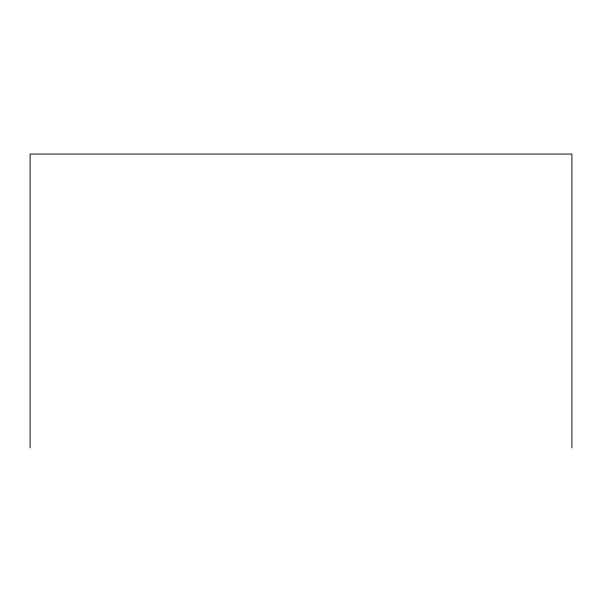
<?xml version="1.0" encoding="UTF-8"?>
<svg xmlns="http://www.w3.org/2000/svg" width="602" height="602" viewBox="0 0 602 602"><rect width="100%" height="100%" fill="white"/><g stroke="black" fill="none" stroke-linecap="round" stroke-linejoin="round"><path stroke-width="0.9" d="M571.9 447.941L571.9 154.059L30.1 154.059L30.1 447.941"/></g></svg>
